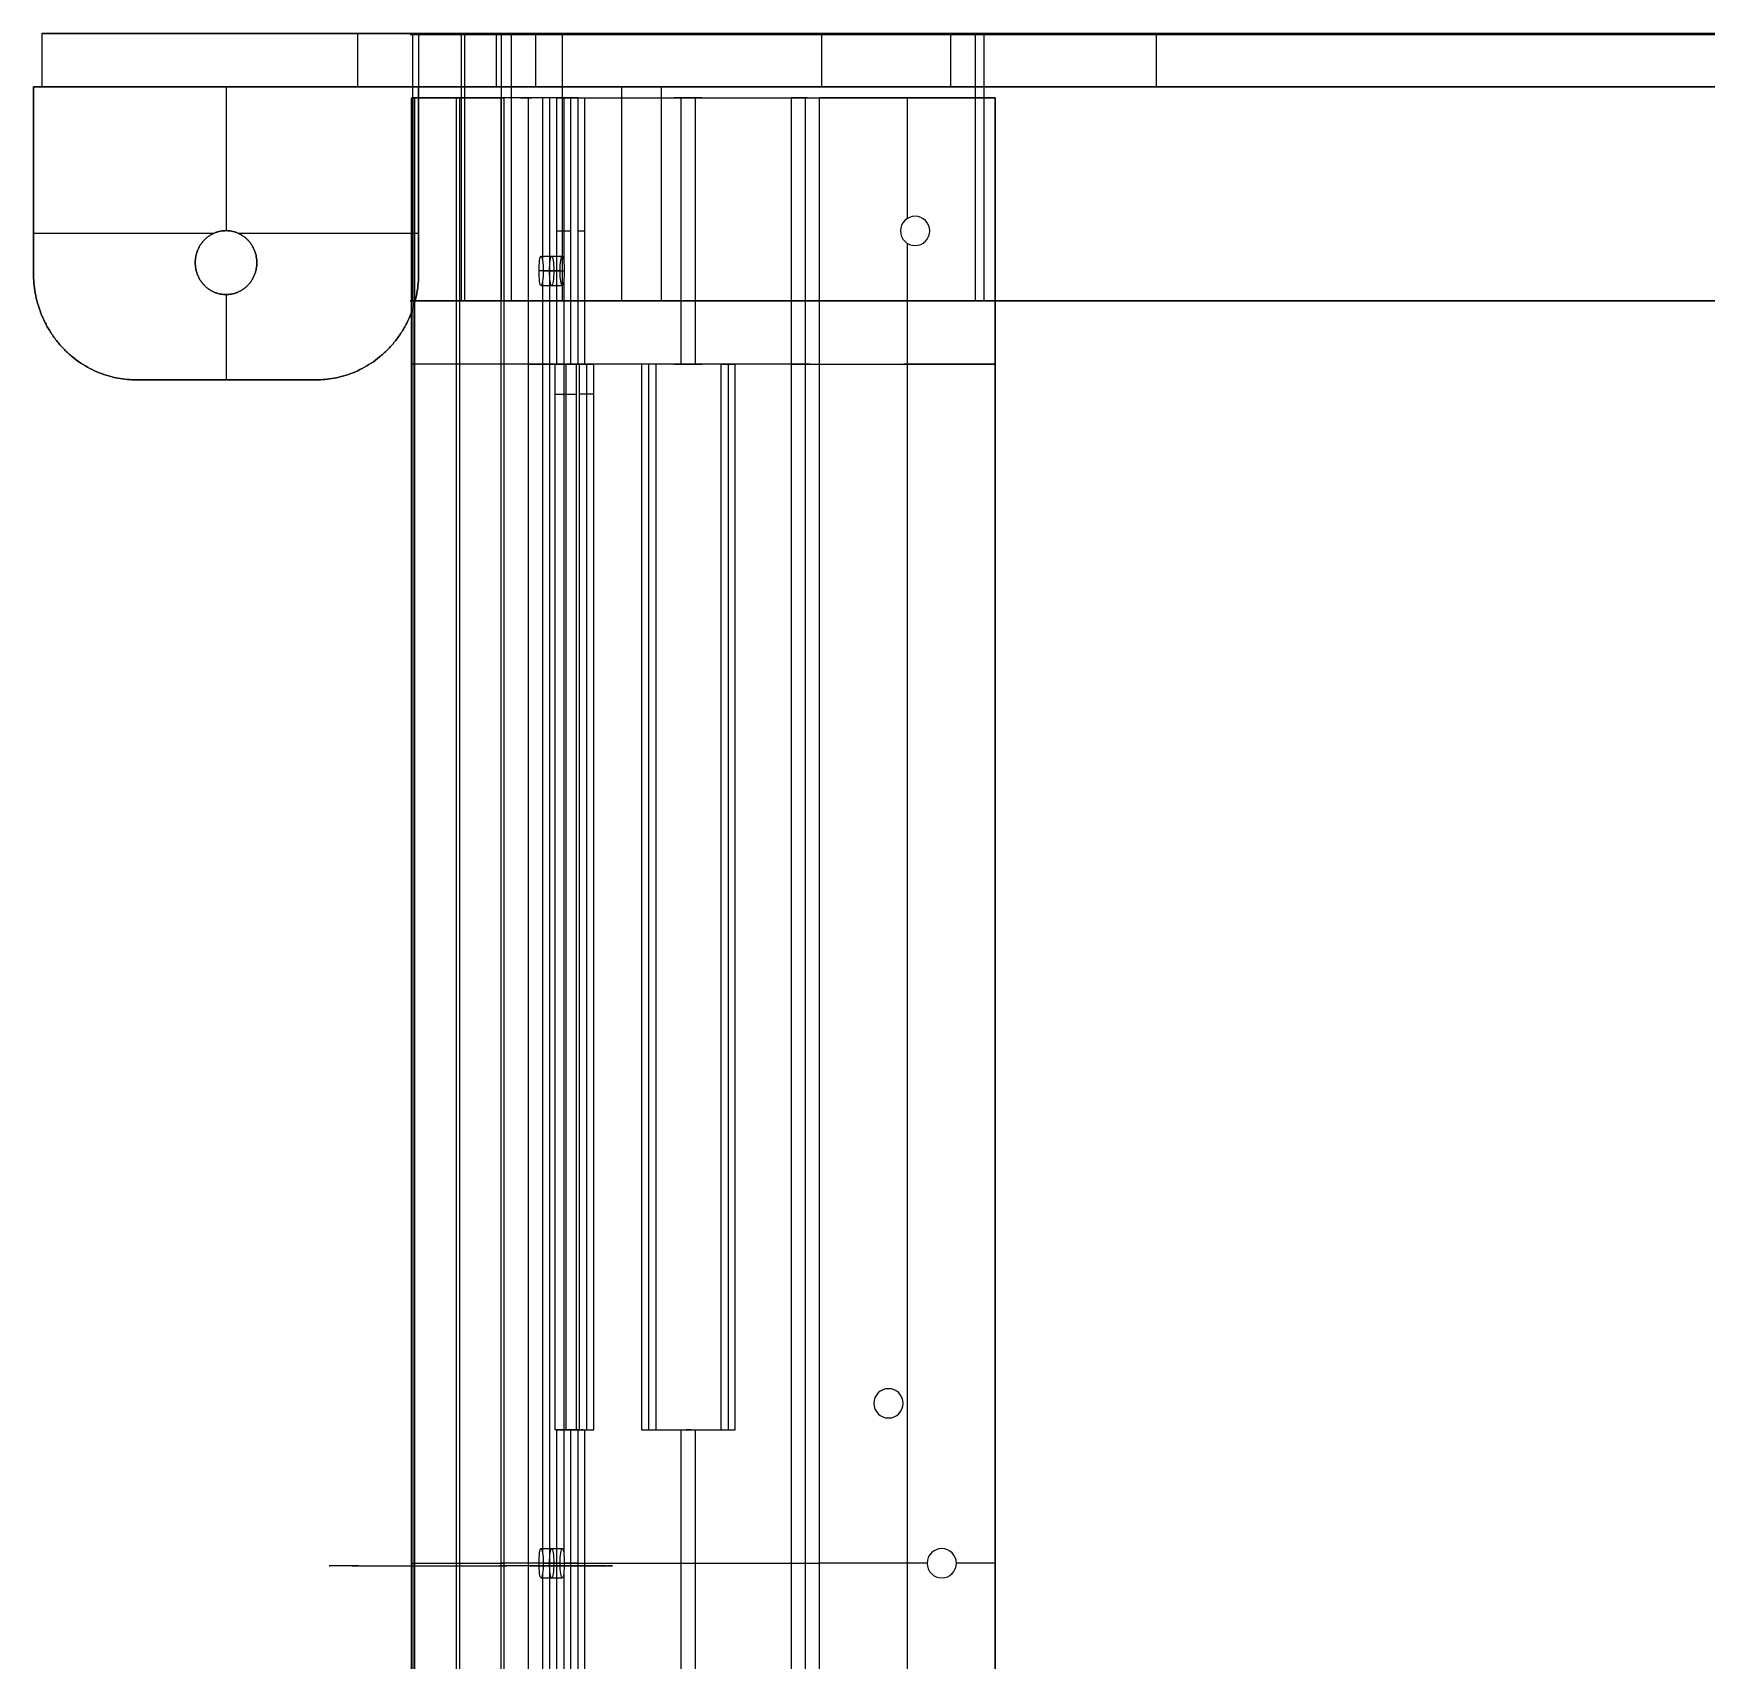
# Model space of a CAD drawing. Header units: millimetres. Extents: x -2814 to 2001, y -6772 to 1959.
# Drawn here: x -2814.1 to -2500.1, y -6403.6 to -6098.3 of the extents above; entities that cross this region are included whole.
import ezdxf

# ---------------------------------------------------------------- set-up
doc = ezdxf.new("R2010")
doc.units = ezdxf.units.MM
doc.header["$MEASUREMENT"] = 0
doc.layers.add('Domyślny', color=7, linetype='Continuous', true_color=0x000000)
doc.layers.add('Warstwa 01', color=7, linetype='Continuous', true_color=0xffffff)

msp = doc.modelspace()

# ---------------------------------------------------------------- linework, layer by layer
at = {"layer": 'Domyślny'}
for p, q in [((-2742.89, -6160.37, 149.55), (-2742.89, -6110.37, 149.55)), ((-2726.06, -6110.37, 147.15), (-2742.89, -6110.37, 149.55)), ((-2734.76, -6110.37, 146.37), (-2734.76, -6160.37, 146.37)), ((-2734.19, -6110.37, 150.33), (-2734.76, -6110.37, 146.37)), ((-2734.19, -6110.37, 150.33), (-2734.19, -6160.37, 150.33)), ((-2726.34, -6160.37, 145.17), (-2726.34, -6110.37, 145.17)), ((-2717.41, -6110.37, 151.3), (-2726.25, -6110.37, 145.81)), ((-2725.78, -6160.37, 149.13), (-2725.78, -6110.37, 149.13)), ((-2722.7, -6110.37, 149.98), (-2720.58, -6110.37, 146.57)), ((-2713.89, -6110.37, 189.9), (-2719.27, -6110.37, 152.24)), ((-2718.56, -6110.37, 171.35), (-2718.56, -6141, 171.35)), ((-2714.6, -6110.37, 170.79), (-2718.56, -6110.37, 171.35)), ((-2715.09, -6110.37, 192.67), (-2710.62, -6110.37, 192.03)), ((-2714.6, -6110.37, 170.79), (-2714.6, -6141, 170.79)), ((-2712.77, -6110.37, 194.43), (-2713.43, -6110.37, 189.84)), ((-2688.69, -6110.37, 211.69), (-2693.86, -6110.37, 212.43)), ((-2692.61, -6110.37, 213.55), (-2692.61, -6160.37, 213.55)), ((-2690.83, -6110.37, 215.14), (-2691.71, -6110.37, 208.98)), ((-2689.94, -6110.37, 210.57), (-2689.94, -6160.37, 210.57)), ((-2671.82, -6110.37, 232.18), (-2666.58, -6110.37, 231.44)), ((-2668.87, -6110.37, 233.8), (-2669.5, -6110.37, 229.39)), ((-2666.58, -6160.37, 234.14), (-2666.58, -6110.37, 234.14)), ((-2666.58, -6160.37, 230.14), (-2666.58, -6110.37, 230.14)), ((-2664.11, -6110.37, 234.14), (-2636.11, -6110.37, 230.14)), ((-2649.83, -6110.37, 234.14), (-2650.4, -6110.37, 230.14)), ((-2650.11, -6110.37, 234.14), (-2650.11, -6133.04, 234.14)), ((-2650.11, -6110.37, 230.14), (-2650.11, -6133.04, 230.14)), ((-2633.64, -6110.37, 232.14), (-2633.64, -6160.37, 232.14)), ((-2648.64, -6132.62, 230.14), (-2648.64, -6132.62, 234.14)), ((-2651.39, -6135.37, 230.14), (-2651.39, -6135.37, 234.14)), ((-2651.39, -6135.37, 230.14), (-2651.39, -6135.37, 234.14)), ((-2645.89, -6135.37, 234.14), (-2645.89, -6135.37, 230.14)), ((-2645.89, -6135.37, 230.14), (-2645.89, -6135.37, 234.14)), ((-2650.11, -6137.69, 234.14), (-2650.11, -6160.37, 234.14)), ((-2650.11, -6137.69, 230.14), (-2650.11, -6160.37, 230.14)), ((-2648.64, -6138.12, 230.14), (-2648.64, -6138.12, 234.14)), ((-2718.85, -6140.12, 169.35), (-2714.89, -6140.12, 168.79)), ((-2715.28, -6142.87, 166.07), (-2719.24, -6142.87, 166.63)), ((-2718.85, -6145.62, 169.35), (-2714.89, -6145.62, 168.79)), ((-2718.56, -6144.73, 171.35), (-2718.56, -6160.37, 171.35)), ((-2718.46, -6142.87, 172.08), (-2714.5, -6142.87, 171.51)), ((-2714.6, -6144.73, 170.79), (-2714.6, -6160.37, 170.79)), ((-2742.89, -6610.37, 149.55), (-2742.89, -6160.37, 149.55)), ((-2734.76, -6160.37, 146.37), (-2734.76, -6610.37, 146.37)), ((-2734.19, -6160.37, 150.33), (-2734.19, -6610.37, 150.33)), ((-2726.34, -6610.37, 145.17), (-2726.34, -6160.37, 145.17)), ((-2725.78, -6610.37, 149.13), (-2725.78, -6160.37, 149.13)), ((-2718.56, -6160.37, 171.35), (-2718.56, -6383.5, 171.35)), ((-2715.52, -6160.37, 187.89), (-2712.58, -6160.37, 189.72)), ((-2710.62, -6160.37, 192.03), (-2715.09, -6160.37, 192.67)), ((-2714.82, -6160.37, 190.03), (-2713.28, -6160.37, 187.57)), ((-2714.6, -6160.37, 170.79), (-2714.6, -6383.5, 170.79)), ((-2714.21, -6160.37, 187.7), (-2714.21, -6360.37, 187.7)), ((-2712.77, -6160.37, 194.43), (-2713.43, -6160.37, 189.84)), ((-2712.84, -6160.37, 194.51), (-2709.42, -6160.37, 194.02)), ((-2710.92, -6160.37, 195.7), (-2711.33, -6160.37, 192.83)), ((-2710.3, -6160.37, 195.01), (-2710.3, -6360.37, 195.01)), ((-2698.66, -6160.37, 205.44), (-2698.66, -6360.37, 205.44)), ((-2693.78, -6160.37, 212.5), (-2688.61, -6160.37, 211.76)), ((-2690.76, -6160.37, 215.21), (-2691.64, -6160.37, 209.05)), ((-2683.74, -6160.37, 218.82), (-2683.74, -6360.37, 218.82)), ((-2666.58, -6610.37, 234.14), (-2666.58, -6160.37, 234.14)), ((-2666.58, -6610.37, 230.14), (-2666.58, -6160.37, 230.14)), ((-2650.11, -6160.37, 234.14), (-2650.11, -6610.37, 234.14)), ((-2650.11, -6160.37, 230.14), (-2650.11, -6610.37, 230.14)), ((-2633.64, -6160.37, 232.14), (-2633.64, -6610.37, 232.14)), ((-2716.19, -6165.99, 187.99), (-2712.23, -6165.99, 187.42)), ((-2708.97, -6165.99, 193.52), (-2711.64, -6165.99, 196.5)), ((-2653.64, -6352.62, 230.14), (-2653.64, -6352.62, 234.14)), ((-2656.39, -6355.37, 230.14), (-2656.39, -6355.37, 234.14)), ((-2656.39, -6355.37, 234.14), (-2656.39, -6355.37, 234.14)), ((-2650.89, -6355.37, 234.14), (-2650.89, -6355.37, 230.14)), ((-2650.89, -6355.37, 234.14), (-2650.89, -6355.37, 234.14)), ((-2653.64, -6358.12, 230.14), (-2653.64, -6358.12, 234.14)), ((-2715.52, -6360.37, 187.89), (-2712.58, -6360.37, 189.72)), ((-2715.09, -6360.37, 192.67), (-2710.62, -6360.37, 192.03)), ((-2714.82, -6360.37, 190.03), (-2713.28, -6360.37, 187.57)), ((-2712.77, -6360.37, 194.43), (-2713.43, -6360.37, 189.84)), ((-2712.84, -6360.37, 194.51), (-2709.42, -6360.37, 194.02)), ((-2710.92, -6360.37, 195.7), (-2711.33, -6360.37, 192.83)), ((-2693.78, -6360.37, 212.5), (-2688.61, -6360.37, 211.76)), ((-2692.61, -6360.37, 213.55), (-2692.61, -6410.37, 213.55)), ((-2690.76, -6360.37, 215.21), (-2691.64, -6360.37, 209.05)), ((-2689.94, -6360.37, 210.57), (-2689.94, -6410.37, 210.57)), ((-2718.85, -6382.62, 169.35), (-2714.89, -6382.62, 168.79)), ((-2643.64, -6382.62, 230.14), (-2643.64, -6382.62, 234.14)), ((-2743.17, -6385.37, 147.57), (-2742.61, -6385.37, 151.53)), ((-2743.17, -6385.37, 147.57), (-2726.34, -6385.37, 145.17)), ((-2742.61, -6385.37, 151.53), (-2725.78, -6385.37, 149.13)), ((-2719.24, -6385.37, 166.63), (-2721.25, -6385.37, 152.52)), ((-2715.28, -6385.37, 166.07), (-2719.24, -6385.37, 166.63)), ((-2718.56, -6387.23, 171.35), (-2718.56, -6610.37, 171.35)), ((-2718.46, -6385.37, 172.08), (-2714.5, -6385.37, 171.51)), ((-2715.87, -6385.37, 190.19), (-2718.46, -6385.37, 172.08)), ((-2715.28, -6385.37, 166.07), (-2717.29, -6385.37, 151.96)), ((-2714.6, -6387.23, 170.79), (-2714.6, -6610.37, 170.79)), ((-2711.91, -6385.37, 189.62), (-2714.5, -6385.37, 171.51)), ((-2713.29, -6385.37, 195.01), (-2671.92, -6385.37, 232.09)), ((-2710.62, -6385.37, 192.03), (-2669.25, -6385.37, 229.12)), ((-2646.39, -6385.37, 234.14), (-2666.58, -6385.37, 234.14)), ((-2646.39, -6385.37, 230.14), (-2666.58, -6385.37, 230.14)), ((-2646.39, -6385.37, 230.14), (-2646.39, -6385.37, 234.14)), ((-2646.39, -6385.37, 230.14), (-2646.39, -6385.37, 234.14)), ((-2640.89, -6385.37, 234.14), (-2640.89, -6385.37, 230.14)), ((-2633.64, -6385.37, 234.14), (-2640.89, -6385.37, 234.14)), ((-2633.64, -6385.37, 230.14), (-2640.89, -6385.37, 230.14)), ((-2633.64, -6385.37, 230.14), (-2633.64, -6385.37, 234.14)), ((-2718.85, -6388.12, 169.35), (-2714.89, -6388.12, 168.79)), ((-2643.64, -6388.12, 230.14), (-2643.64, -6388.12, 234.14))]:
    msp.add_line(p, q, dxfattribs=at)
at = {"layer": 'Domyślny', "extrusion": (7.10112e-28, 1, -1.0144e-28)}
msp.add_arc((2725.21, 153.09, -6110.37), 8, 188.1297, 278.1297, dxfattribs=at)
at = {"layer": 'Domyślny', "extrusion": (4.81533e-14, 1, -6.4284e-14)}
msp.add_arc((2725.21, 153.09, -6110.37), 4, 188.1297, 278.1297, dxfattribs=at)
at = {"layer": 'Domyślny', "extrusion": (8.59441e-18, 1, 7.70328e-18)}
for radius in [8, 4]:
    msp.add_arc((2707.95, 189.05, -6110.37), radius, 8.1297, 48.1297, dxfattribs=at)
at = {"layer": 'Domyślny', "extrusion": (8.54975e-15, 1, 0)}
msp.add_arc((2666.58, 226.14, -6110.37), 8, 48.1297, 90, dxfattribs=at)
at = {"layer": 'Domyślny', "extrusion": (-3.12877e-17, 1, 8.89251e-31)}
msp.add_arc((2666.58, 226.14, -6110.37), 4, 48.1297, 90, dxfattribs=at)
at = {"layer": 'Domyślny'}
for centre, start, end in [((-2648.64, -6135.37, 230.14), 360, 180), ((-2648.64, -6135.37, 234.14), 0, 180), ((-2648.64, -6135.37, 232.14), 360, 180), ((-2648.64, -6135.37, 230.14), 180, 360), ((-2648.64, -6135.37, 234.14), 180, 0), ((-2648.64, -6135.37, 232.14), 180, 0), ((-2653.64, -6355.37, 230.14), 0, 180), ((-2653.64, -6355.37, 234.14), 0, 180), ((-2653.64, -6355.37, 232.14), 0, 180), ((-2653.64, -6355.37, 230.14), 180, 0), ((-2653.64, -6355.37, 234.14), 180, 0), ((-2653.64, -6355.37, 232.14), 180, 0), ((-2643.64, -6385.37, 230.14), 360, 180), ((-2643.64, -6385.37, 234.14), 360, 180), ((-2643.64, -6385.37, 232.14), 0, 180), ((-2643.64, -6385.37, 230.14), 180, 360), ((-2643.64, -6385.37, 234.14), 180, 360), ((-2643.64, -6385.37, 232.14), 180, 360)]:
    msp.add_arc(centre, 2.75, start, end, dxfattribs=at)
at = {"layer": 'Domyślny', "extrusion": (0, 1, 0)}
for centre, radius, start, end in [((2707.95, 189.05, -6135.37), 8, 8.1297, 48.1297), ((2707.95, 189.05, -6135.37), 4, 8.1297, 48.1297), ((2725.21, 153.09, -6385.37), 8, 188.1297, 278.1297), ((2725.21, 153.09, -6385.37), 4, 188.1297, 278.1297), ((2707.95, 189.05, -6385.37), 8, 8.1297, 48.1297), ((2707.95, 189.05, -6385.37), 4, 8.1297, 48.1297), ((2666.58, 226.14, -6385.37), 8, 48.1297, 90), ((2666.58, 226.14, -6385.37), 4, 48.1297, 90)]:
    msp.add_arc(centre, radius, start, end, dxfattribs=at)
at = {"layer": 'Domyślny', "extrusion": (0.98995, 8.60999e-17, -0.141415)}
for centre, start, end in [((-6142.87, -216.83, -2715.47), 270, 90), ((-6142.87, -216.83, -2711.47), 270, 90), ((-6142.87, -216.83, -2715.47), 90, 270), ((-6142.87, -216.83, -2711.47), 90, 270), ((-6385.37, -216.83, -2715.47), 270, 90), ((-6385.37, -216.83, -2715.47), 90, 270)]:
    msp.add_arc(centre, 2.75, start, end, dxfattribs=at)
at = {"layer": 'Domyślny', "extrusion": (0.98995, 0, -0.141415)}
for centre, start, end in [((-6142.87, -216.83, -2713.47), 270, 90), ((-6142.87, -216.83, -2713.47), 90, 270), ((-6385.37, -216.83, -2713.47), 270, 90), ((-6385.37, -216.83, -2713.47), 90, 270)]:
    msp.add_arc(centre, 2.75, start, end, dxfattribs=at)
at = {"layer": 'Domyślny', "extrusion": (-1.35697e-11, 1, 1.83607e-11)}
msp.add_arc((2725.21, 153.09, -6160.37), 8, 188.1297, 278.1297, dxfattribs=at)
at = {"layer": 'Domyślny', "extrusion": (-1.38913e-11, 1, 1.85215e-11)}
msp.add_arc((2725.21, 153.09, -6160.37), 8, 188.1297, 278.1297, dxfattribs=at)
at = {"layer": 'Domyślny', "extrusion": (-2.76218e-11, 1, 3.65606e-11)}
msp.add_arc((2725.21, 153.09, -6160.37), 4, 188.1297, 278.1297, dxfattribs=at)
at = {"layer": 'Domyślny', "extrusion": (-2.77826e-11, 1, 3.70429e-11)}
msp.add_arc((2725.21, 153.09, -6160.37), 4, 188.1297, 278.1297, dxfattribs=at)
at = {"layer": 'Domyślny', "extrusion": (-5.32712e-13, 1, 2.85873e-13)}
msp.add_arc((2707.95, 189.05, -6160.37), 8, 8.1297, 48.1297, dxfattribs=at)
at = {"layer": 'Domyślny', "extrusion": (-1.91485e-12, 1, 1.06609e-12)}
msp.add_arc((2707.95, 189.05, -6160.37), 4, 8.1297, 48.1297, dxfattribs=at)
at = {"layer": 'Domyślny', "extrusion": (4.07316e-11, 1, -1.06849e-10)}
msp.add_arc((2666.58, 226.14, -6160.37), 8, 48.1297, 90, dxfattribs=at)
at = {"layer": 'Domyślny', "extrusion": (4.16202e-11, 1, -1.08342e-10)}
msp.add_arc((2666.58, 226.14, -6160.37), 8, 48.1297, 90, dxfattribs=at)
at = {"layer": 'Domyślny', "extrusion": (8.14515e-11, 1, -2.12792e-10)}
msp.add_arc((2666.58, 226.14, -6160.37), 4, 48.1297, 90, dxfattribs=at)
at = {"layer": 'Domyślny', "extrusion": (8.31391e-11, 1, -2.16776e-10)}
msp.add_arc((2666.58, 226.14, -6160.37), 4, 48.1297, 90, dxfattribs=at)
at = {"layer": 'Domyślny', "extrusion": (-1.71325e-16, 1, -1.19933e-15)}
msp.add_arc((2707.95, 189.05, -6360.37), 8, 8.1297, 48.1297, dxfattribs=at)
at = {"layer": 'Domyślny', "extrusion": (4.96811e-15, 1, 4.45298e-15)}
msp.add_arc((2707.95, 189.05, -6360.37), 4, 8.1297, 48.1297, dxfattribs=at)
at = {"layer": 'Domyślny', "extrusion": (0.98995, -1.2058e-15, -0.141415)}
msp.add_arc((-6385.37, -216.83, -2711.47), 2.75, 270, 90, dxfattribs=at)
at = {"layer": 'Domyślny', "extrusion": (4.93906e-12, 1, 3.70435e-12)}
msp.add_arc((2753.62, 158.26, -6385.88), 5, 278.1297, 8.1297, dxfattribs=at)
at = {"layer": 'Domyślny', "extrusion": (9.54367e-13, 1, -4.44813e-13)}
msp.add_arc((2666.08, 184.14, -6385.88), 88, 8.1297, 40.5962, dxfattribs=at)
at = {"layer": 'Domyślny', "extrusion": (5.82584e-12, 1, -1.53481e-11)}
msp.add_arc((2729.1, 238.15, -6385.88), 5, 40.5962, 98.1297, dxfattribs=at)
at = {"layer": 'Domyślny', "extrusion": (-1.57864e-11, 1, -2.89684e-11)}
msp.add_arc((2729.1, 238.15, -6385.88), 5, 98.1297, 138.9817, dxfattribs=at)
at = {"layer": 'Domyślny', "extrusion": (-3.70435e-12, 1, 4.93906e-12)}
msp.add_arc((2725.9, 154.3, -6385.88), 5, 188.1297, 278.1297, dxfattribs=at)
at = {"layer": 'Domyślny', "extrusion": (2.51169e-12, 1, -1.00405e-12)}
msp.add_arc((2666.08, 184.14, -6385.88), 50, 8.1297, 36.2683, dxfattribs=at)
at = {"layer": 'Domyślny', "extrusion": (0.98995, 1.378e-15, -0.141415)}
msp.add_arc((-6385.37, -216.83, -2711.47), 2.75, 90, 270, dxfattribs=at)
at = {"layer": 'Domyślny', "extrusion": (-3.33121e-12, 1, -5.0564e-14)}
msp.add_arc((2710.42, 216.67, -6385.88), 5, 138.9817, 216.2683, dxfattribs=at)
at = {"layer": 'Domyślny'}
for points in [[(-2743.17, -6110.37, 147.57), (-2742.89, -6110.37, 149.55), (-2742.61, -6110.37, 151.53)], [(-2743.17, -6110.37, 147.57), (-2734.76, -6110.37, 146.37), (-2726.34, -6110.37, 145.17)], [(-2743.17, -6160.37, 147.57), (-2743.17, -6135.37, 147.57), (-2743.17, -6110.37, 147.57)], [(-2742.61, -6110.37, 151.53), (-2742.61, -6135.37, 151.53), (-2742.61, -6160.37, 151.53)], [(-2725.78, -6110.37, 149.13), (-2734.19, -6110.37, 150.33), (-2742.61, -6110.37, 151.53)], [(-2726.34, -6110.37, 145.17), (-2726.06, -6110.37, 147.15), (-2725.78, -6110.37, 149.13)], [(-2715.87, -6110.37, 190.19), (-2718.56, -6110.37, 171.35), (-2721.25, -6110.37, 152.52)], [(-2721.25, -6110.37, 152.52), (-2721.25, -6135.37, 152.52), (-2721.25, -6160.37, 152.52)], [(-2717.29, -6110.37, 151.96), (-2719.27, -6110.37, 152.24), (-2721.25, -6110.37, 152.52)], [(-2717.29, -6110.37, 151.96), (-2717.29, -6135.37, 151.96), (-2717.29, -6160.37, 151.96)], [(-2711.91, -6110.37, 189.62), (-2714.6, -6110.37, 170.79), (-2717.29, -6110.37, 151.96)], [(-2715.87, -6160.37, 190.19), (-2715.87, -6135.37, 190.19), (-2715.87, -6110.37, 190.19)], [(-2711.91, -6110.37, 189.62), (-2713.89, -6110.37, 189.9), (-2715.87, -6110.37, 190.19)], [(-2713.29, -6110.37, 195.01), (-2692.61, -6110.37, 213.55), (-2671.92, -6110.37, 232.09)], [(-2713.29, -6160.37, 195.01), (-2713.29, -6135.37, 195.01), (-2713.29, -6110.37, 195.01)], [(-2713.29, -6110.37, 195.01), (-2711.96, -6110.37, 193.52), (-2710.62, -6110.37, 192.03)], [(-2711.91, -6160.37, 189.62), (-2711.91, -6135.37, 189.62), (-2711.91, -6110.37, 189.62)], [(-2710.62, -6160.37, 192.03), (-2710.62, -6135.37, 192.03), (-2710.62, -6110.37, 192.03)], [(-2710.62, -6110.37, 192.03), (-2689.94, -6110.37, 210.57), (-2669.25, -6110.37, 229.12)], [(-2671.92, -6110.37, 232.09), (-2671.92, -6135.37, 232.09), (-2671.92, -6160.37, 232.09)], [(-2669.25, -6110.37, 229.12), (-2670.59, -6110.37, 230.6), (-2671.92, -6110.37, 232.09)], [(-2669.25, -6110.37, 229.12), (-2669.25, -6135.37, 229.12), (-2669.25, -6160.37, 229.12)], [(-2666.58, -6110.37, 234.14), (-2650.11, -6110.37, 234.14), (-2633.64, -6110.37, 234.14)], [(-2633.64, -6110.37, 230.14), (-2650.11, -6110.37, 230.14), (-2666.58, -6110.37, 230.14)], [(-2666.58, -6110.37, 234.14), (-2666.58, -6110.37, 232.14), (-2666.58, -6110.37, 230.14)], [(-2633.64, -6110.37, 230.14), (-2633.64, -6110.37, 232.14), (-2633.64, -6110.37, 234.14)], [(-2633.64, -6110.37, 234.14), (-2633.64, -6135.37, 234.14), (-2633.64, -6160.37, 234.14)], [(-2633.64, -6160.37, 230.14), (-2633.64, -6135.37, 230.14), (-2633.64, -6110.37, 230.14)], [(-2742.61, -6160.37, 151.53), (-2742.89, -6160.37, 149.55), (-2743.17, -6160.37, 147.57)], [(-2726.34, -6160.37, 145.17), (-2734.76, -6160.37, 146.37), (-2743.17, -6160.37, 147.57)], [(-2742.61, -6160.37, 151.53), (-2742.89, -6160.37, 149.55), (-2743.17, -6160.37, 147.57)], [(-2726.34, -6160.37, 145.17), (-2734.76, -6160.37, 146.37), (-2743.17, -6160.37, 147.57)], [(-2743.17, -6610.37, 147.57), (-2743.17, -6385.37, 147.57), (-2743.17, -6160.37, 147.57)], [(-2725.78, -6160.37, 149.13), (-2734.19, -6160.37, 150.33), (-2742.61, -6160.37, 151.53)], [(-2725.78, -6160.37, 149.13), (-2734.19, -6160.37, 150.33), (-2742.61, -6160.37, 151.53)], [(-2742.61, -6160.37, 151.53), (-2742.61, -6385.37, 151.53), (-2742.61, -6610.37, 151.53)], [(-2721.25, -6160.37, 152.52), (-2718.72, -6160.37, 170.25), (-2716.19, -6160.37, 187.99)], [(-2721.25, -6160.37, 152.52), (-2718.72, -6160.37, 170.25), (-2716.19, -6160.37, 187.99)], [(-2721.25, -6160.37, 152.52), (-2721.25, -6385.37, 152.52), (-2721.25, -6610.37, 152.52)], [(-2713.69, -6160.37, 177.17), (-2715.72, -6160.37, 177.13), (-2717.74, -6160.37, 177.08)], [(-2717.29, -6160.37, 151.96), (-2714.76, -6160.37, 169.69), (-2712.23, -6160.37, 187.42)], [(-2717.29, -6160.37, 151.96), (-2714.76, -6160.37, 169.69), (-2712.23, -6160.37, 187.42)], [(-2717.29, -6160.37, 151.96), (-2717.29, -6385.37, 151.96), (-2717.29, -6610.37, 151.96)], [(-2716.19, -6160.37, 187.99), (-2716.03, -6160.37, 189.09), (-2715.87, -6160.37, 190.19)], [(-2712.23, -6160.37, 187.42), (-2714.21, -6160.37, 187.7), (-2716.19, -6160.37, 187.99)], [(-2716.19, -6360.37, 187.99), (-2716.19, -6260.37, 187.99), (-2716.19, -6160.37, 187.99)], [(-2712.23, -6160.37, 187.42), (-2714.21, -6160.37, 187.7), (-2716.19, -6160.37, 187.99)], [(-2715.87, -6160.37, 190.19), (-2713.89, -6160.37, 189.9), (-2711.91, -6160.37, 189.62)], [(-2711.64, -6160.37, 196.5), (-2712.46, -6160.37, 195.75), (-2713.29, -6160.37, 195.01)], [(-2710.62, -6160.37, 192.03), (-2711.96, -6160.37, 193.52), (-2713.29, -6160.37, 195.01)], [(-2712.23, -6160.37, 187.42), (-2712.07, -6160.37, 188.52), (-2711.91, -6160.37, 189.62)], [(-2712.23, -6360.37, 187.42), (-2712.23, -6260.37, 187.42), (-2712.23, -6160.37, 187.42)], [(-2711.64, -6160.37, 196.5), (-2710.3, -6160.37, 195.01), (-2708.97, -6160.37, 193.52)], [(-2699.99, -6160.37, 206.93), (-2705.82, -6160.37, 201.71), (-2711.64, -6160.37, 196.5)], [(-2711.64, -6360.37, 196.5), (-2711.64, -6260.37, 196.5), (-2711.64, -6160.37, 196.5)], [(-2711.64, -6160.37, 196.5), (-2710.3, -6160.37, 195.01), (-2708.97, -6160.37, 193.52)], [(-2699.99, -6160.37, 206.93), (-2705.82, -6160.37, 201.71), (-2711.64, -6160.37, 196.5)], [(-2708.97, -6160.37, 193.52), (-2709.79, -6160.37, 192.77), (-2710.62, -6160.37, 192.03)], [(-2697.32, -6160.37, 203.95), (-2703.15, -6160.37, 198.73), (-2708.97, -6160.37, 193.52)], [(-2708.97, -6360.37, 193.52), (-2708.97, -6260.37, 193.52), (-2708.97, -6160.37, 193.52)], [(-2697.32, -6160.37, 203.95), (-2703.15, -6160.37, 198.73), (-2708.97, -6160.37, 193.52)], [(-2685.07, -6160.37, 220.31), (-2692.53, -6160.37, 213.62), (-2699.99, -6160.37, 206.93)], [(-2697.32, -6160.37, 203.95), (-2698.66, -6160.37, 205.44), (-2699.99, -6160.37, 206.93)], [(-2697.32, -6160.37, 203.95), (-2698.66, -6160.37, 205.44), (-2699.99, -6160.37, 206.93)], [(-2699.99, -6160.37, 206.93), (-2699.99, -6260.37, 206.93), (-2699.99, -6360.37, 206.93)], [(-2682.4, -6160.37, 217.33), (-2689.86, -6160.37, 210.64), (-2697.32, -6160.37, 203.95)], [(-2697.32, -6160.37, 203.95), (-2697.32, -6260.37, 203.95), (-2697.32, -6360.37, 203.95)], [(-2682.4, -6160.37, 217.33), (-2683.74, -6160.37, 218.82), (-2685.07, -6160.37, 220.31)], [(-2671.92, -6160.37, 232.09), (-2678.5, -6160.37, 226.2), (-2685.07, -6160.37, 220.31)], [(-2685.07, -6360.37, 220.31), (-2685.07, -6260.37, 220.31), (-2685.07, -6160.37, 220.31)], [(-2685.07, -6160.37, 220.31), (-2683.74, -6160.37, 218.82), (-2682.4, -6160.37, 217.33)], [(-2671.92, -6160.37, 232.09), (-2678.5, -6160.37, 226.2), (-2685.07, -6160.37, 220.31)], [(-2669.25, -6160.37, 229.12), (-2675.83, -6160.37, 223.22), (-2682.4, -6160.37, 217.33)], [(-2682.4, -6360.37, 217.33), (-2682.4, -6260.37, 217.33), (-2682.4, -6160.37, 217.33)], [(-2669.25, -6160.37, 229.12), (-2675.83, -6160.37, 223.22), (-2682.4, -6160.37, 217.33)], [(-2668.34, -6160.37, 229.73), (-2671.54, -6160.37, 229.65), (-2674.73, -6160.37, 229.58)], [(-2671.92, -6160.37, 232.09), (-2671.92, -6385.37, 232.09), (-2671.92, -6610.37, 232.09)], [(-2669.25, -6160.37, 229.12), (-2669.25, -6385.37, 229.12), (-2669.25, -6610.37, 229.12)], [(-2666.58, -6160.37, 234.14), (-2650.11, -6160.37, 234.14), (-2633.64, -6160.37, 234.14)], [(-2666.58, -6160.37, 230.14), (-2650.11, -6160.37, 230.14), (-2633.64, -6160.37, 230.14)], [(-2666.58, -6160.37, 234.14), (-2650.11, -6160.37, 234.14), (-2633.64, -6160.37, 234.14)], [(-2666.58, -6160.37, 230.14), (-2650.11, -6160.37, 230.14), (-2633.64, -6160.37, 230.14)], [(-2633.64, -6160.37, 230.54), (-2642.2, -6160.37, 230.34), (-2650.76, -6160.37, 230.14)], [(-2633.64, -6160.37, 234.14), (-2633.64, -6160.37, 232.14), (-2633.64, -6160.37, 230.14)], [(-2633.64, -6160.37, 234.14), (-2633.64, -6160.37, 232.14), (-2633.64, -6160.37, 230.14)], [(-2633.64, -6160.37, 234.14), (-2633.64, -6385.37, 234.14), (-2633.64, -6610.37, 234.14)], [(-2633.64, -6610.37, 230.14), (-2633.64, -6385.37, 230.14), (-2633.64, -6160.37, 230.14)], [(-2715.87, -6360.37, 190.19), (-2716.03, -6360.37, 189.09), (-2716.19, -6360.37, 187.99)], [(-2712.23, -6360.37, 187.42), (-2714.21, -6360.37, 187.7), (-2716.19, -6360.37, 187.99)], [(-2715.87, -6410.37, 190.19), (-2715.87, -6385.37, 190.19), (-2715.87, -6360.37, 190.19)], [(-2711.91, -6360.37, 189.62), (-2713.89, -6360.37, 189.9), (-2715.87, -6360.37, 190.19)], [(-2713.29, -6410.37, 195.01), (-2713.29, -6385.37, 195.01), (-2713.29, -6360.37, 195.01)], [(-2713.29, -6360.37, 195.01), (-2712.46, -6360.37, 195.75), (-2711.64, -6360.37, 196.5)], [(-2713.29, -6360.37, 195.01), (-2711.96, -6360.37, 193.52), (-2710.62, -6360.37, 192.03)], [(-2711.91, -6360.37, 189.62), (-2712.07, -6360.37, 188.52), (-2712.23, -6360.37, 187.42)], [(-2711.91, -6410.37, 189.62), (-2711.91, -6385.37, 189.62), (-2711.91, -6360.37, 189.62)], [(-2711.64, -6360.37, 196.5), (-2710.3, -6360.37, 195.01), (-2708.97, -6360.37, 193.52)], [(-2710.62, -6410.37, 192.03), (-2710.62, -6385.37, 192.03), (-2710.62, -6360.37, 192.03)], [(-2710.62, -6360.37, 192.03), (-2709.79, -6360.37, 192.77), (-2708.97, -6360.37, 193.52)], [(-2699.99, -6360.37, 206.93), (-2692.53, -6360.37, 213.62), (-2685.07, -6360.37, 220.31)], [(-2699.99, -6360.37, 206.93), (-2698.66, -6360.37, 205.44), (-2697.32, -6360.37, 203.95)], [(-2697.32, -6360.37, 203.95), (-2689.86, -6360.37, 210.64), (-2682.4, -6360.37, 217.33)], [(-2685.07, -6360.37, 220.31), (-2683.74, -6360.37, 218.82), (-2682.4, -6360.37, 217.33)], [(-2753.2, -6385.88, 196.58), (-2755.88, -6385.88, 177.77), (-2758.57, -6385.88, 158.96)], [(-2754.33, -6385.88, 153.31), (-2740.47, -6385.88, 151.33), (-2726.61, -6385.88, 149.35)], [(-2706.65, -6385.88, 219.95), (-2715.99, -6385.88, 230.69), (-2725.33, -6385.88, 241.43)], [(-2720.95, -6385.88, 153.59), (-2718.26, -6385.88, 172.4), (-2715.58, -6385.88, 191.21)]]:
    msp.add_open_spline(points, degree=2, dxfattribs=at)
at = {"layer": 'Warstwa 01'}
for p, q in [((-2777.98, -6135.32, -207.86), (-2777.98, -6135.32, -217.86)), ((-2741.83, -6143.32, -217.86), (-2741.83, -6143.32, -207.86)), ((-2777.98, -6147.32, -217.86), (-2777.98, -6147.32, -207.86)), ((-2794.85, -6163.32, -217.86), (-2794.85, -6163.32, -207.86))]:
    msp.add_line(p, q, dxfattribs=at)
for points, knots in [([(-2753.34, -6098.32, 196.58), (-2781.42, -6098.32, 0.06), (-2809.49, -6098.32, -196.46), (-2811.02, -6098.32, -207.16), (-2812.55, -6098.32, -217.86)], [-1135.798873, -1135.798873, -1135.798873, -738.768327, -738.768327, -717.147132, -717.147132, -717.147132]), ([(-2741.83, -6098.32, -217.86), (-2738.16, -6098.32, -207.16), (-2734.49, -6098.32, -196.46), (-2688.24, -6098.32, -61.64), (-2641.99, -6098.32, 73.18)], [-646.432172, -646.432172, -646.432172, -623.803847, -623.803847, -338.741597, -338.741597, -338.741597]), ([(-2635.72, -6098.52, 482.24), (-2522.91, -6098.52, 482.24), (-2410.09, -6098.52, 482.24), (-2294.05, -6098.52, 482.24), (-2178, -6098.52, 482.24)], [5009.033173, 5009.033173, 5009.033173, 5234.661756, 5234.661756, 5466.75579, 5466.75579, 5466.75579]), ([(-2753.34, -6108.32, 196.58), (-2781.42, -6108.32, 0.06), (-2809.49, -6108.32, -196.46), (-2811.02, -6108.32, -207.16), (-2812.55, -6108.32, -217.86)], [-1135.798873, -1135.798873, -1135.798873, -738.768327, -738.768327, -717.147132, -717.147132, -717.147132]), ([(-2741.83, -6108.32, -217.86), (-2738.16, -6108.32, -207.16), (-2734.49, -6108.32, -196.46), (-2688.24, -6108.32, -61.64), (-2641.99, -6108.32, 73.18)], [-646.432172, -646.432172, -646.432172, -623.803847, -623.803847, -338.741597, -338.741597, -338.741597]), ([(-2635.72, -6148.52, 482.24), (-2522.91, -6148.52, 482.24), (-2410.09, -6148.52, 482.24), (-2294.05, -6148.52, 482.24), (-2178, -6148.52, 482.24)], [5009.033173, 5009.033173, 5009.033173, 5234.661756, 5234.661756, 5466.75579, 5466.75579, 5466.75579])]:
    msp.add_open_spline(points, degree=2, knots=knots, dxfattribs=at)
for points in [[(-2812.55, -6098.32, -217.86), (-2812.55, -6103.32, -217.86), (-2812.55, -6108.32, -217.86)], [(-2812.55, -6098.32, -217.86), (-2777.19, -6098.32, -217.86), (-2741.83, -6098.32, -217.86)], [(-2753.34, -6098.32, 196.58), (-2753.34, -6103.32, 196.58), (-2753.34, -6108.32, 196.58)], [(-2743.01, -6098.52, 286.88), (-2743.01, -6123.52, 286.88), (-2743.01, -6148.52, 286.88)], [(-2724.49, -6098.52, 416.58), (-2733.75, -6098.52, 351.73), (-2743.01, -6098.52, 286.88)], [(-2741.83, -6098.32, -217.86), (-2741.83, -6103.32, -217.86), (-2741.83, -6108.32, -217.86)], [(-2733.84, -6098.52, 255.26), (-2733.84, -6123.52, 255.26), (-2733.84, -6148.52, 255.26)], [(-2733.84, -6098.52, 255.26), (-2730.55, -6098.52, 251.4), (-2727.25, -6098.52, 247.54)], [(-2733.24, -6098.52, 285.32), (-2733.24, -6123.52, 285.32), (-2733.24, -6148.52, 285.32)], [(-2733.24, -6098.52, 285.32), (-2724.08, -6098.52, 349.44), (-2714.92, -6098.52, 413.55)], [(-2727.25, -6098.52, 247.54), (-2727.25, -6103.42, 247.54), (-2727.25, -6108.32, 247.54)], [(-2726.36, -6098.52, 261.61), (-2726.36, -6123.52, 261.61), (-2726.36, -6148.52, 261.61)], [(-2719.81, -6098.52, 253.94), (-2723.09, -6098.52, 257.77), (-2726.36, -6098.52, 261.61)], [(-2724.49, -6098.52, 416.58), (-2724.49, -6123.52, 416.58), (-2724.49, -6148.52, 416.58)], [(-2719.81, -6108.32, 253.94), (-2719.81, -6103.42, 253.94), (-2719.81, -6098.52, 253.94)], [(-2714.92, -6098.52, 413.55), (-2714.92, -6123.52, 413.55), (-2714.92, -6148.52, 413.55)], [(-2203.22, -6098.32, 272.14), (-2434.72, -6098.32, 272.14), (-2666.23, -6098.32, 272.14)], [(-2666.23, -6098.32, 272.14), (-2666.23, -6103.32, 272.14), (-2666.23, -6108.32, 272.14)], [(-2641.99, -6098.32, 73.18), (-2641.99, -6103.32, 73.18), (-2641.99, -6108.32, 73.18)], [(-2178.11, -6098.52, 492.14), (-2407.74, -6098.52, 492.14), (-2637.37, -6098.52, 492.14)], [(-2637.37, -6098.52, 492.14), (-2637.37, -6123.52, 492.14), (-2637.37, -6148.52, 492.14)], [(-2635.72, -6098.52, 482.24), (-2635.72, -6123.52, 482.24), (-2635.72, -6148.52, 482.24)], [(-2603.38, -6098.32, 106.19), (-2603.38, -6103.32, 106.19), (-2603.38, -6108.32, 106.19)], [(-2603.38, -6098.32, 106.19), (-2471.28, -6098.32, 129.49), (-2339.17, -6098.32, 152.78)], [(-2814.13, -6143.32, -217.86), (-2814.13, -6125.82, -217.86), (-2814.13, -6108.32, -217.86)], [(-2814.13, -6108.32, -207.86), (-2814.13, -6125.82, -207.86), (-2814.13, -6143.32, -207.86)], [(-2814.13, -6108.32, -217.86), (-2814.13, -6108.32, -212.86), (-2814.13, -6108.32, -207.86)], [(-2741.83, -6108.32, -207.86), (-2777.98, -6108.32, -207.86), (-2814.13, -6108.32, -207.86)], [(-2741.83, -6108.32, -217.86), (-2777.98, -6108.32, -217.86), (-2814.13, -6108.32, -217.86)], [(-2814.13, -6143.32, -212.86), (-2814.13, -6125.82, -212.86), (-2814.13, -6108.32, -212.86)], [(-2814.13, -6108.32, -212.86), (-2777.98, -6108.32, -212.86), (-2741.83, -6108.32, -212.86)], [(-2812.55, -6108.32, -217.86), (-2777.19, -6108.32, -217.86), (-2741.83, -6108.32, -217.86)], [(-2777.98, -6108.32, -217.86), (-2777.98, -6108.32, -212.86), (-2777.98, -6108.32, -207.86)], [(-2777.98, -6108.32, -207.86), (-2777.98, -6121.82, -207.86), (-2777.98, -6135.32, -207.86)], [(-2777.98, -6108.32, -217.86), (-2777.98, -6121.82, -217.86), (-2777.98, -6135.32, -217.86)], [(-2741.83, -6108.32, -217.86), (-2741.83, -6125.82, -217.86), (-2741.83, -6143.32, -217.86)], [(-2741.83, -6108.32, -207.86), (-2741.83, -6108.32, -212.86), (-2741.83, -6108.32, -217.86)], [(-2741.83, -6143.32, -207.86), (-2741.83, -6125.82, -207.86), (-2741.83, -6108.32, -207.86)], [(-2741.83, -6108.32, -212.86), (-2741.83, -6125.82, -212.86), (-2741.83, -6143.32, -212.86)], [(-2727.25, -6108.32, 247.54), (-2715.52, -6108.32, 233.79), (-2703.78, -6108.32, 220.03)], [(-2696.32, -6108.32, 226.4), (-2708.07, -6108.32, 240.17), (-2719.81, -6108.32, 253.94)], [(-2703.78, -6108.32, 220.03), (-2700.05, -6108.32, 223.22), (-2696.32, -6108.32, 226.4)], [(-2703.78, -6108.32, 220.03), (-2703.78, -6128.42, 220.03), (-2703.78, -6148.52, 220.03)], [(-2696.32, -6108.32, 226.4), (-2696.32, -6128.42, 226.4), (-2696.32, -6148.52, 226.4)], [(-2203.22, -6108.32, 272.14), (-2434.72, -6108.32, 272.14), (-2666.23, -6108.32, 272.14)], [(-2603.38, -6108.32, 106.19), (-2471.28, -6108.32, 129.49), (-2339.17, -6108.32, 152.78)], [(-2814.13, -6125.82, -217.86), (-2814.13, -6125.82, -212.86), (-2814.13, -6125.82, -207.86)], [(-2741.83, -6125.82, -217.86), (-2741.83, -6125.82, -212.86), (-2741.83, -6125.82, -207.86)], [(-2814.13, -6135.82, -207.86), (-2797.21, -6135.82, -207.86), (-2780.29, -6135.82, -207.86)], [(-2814.13, -6135.82, -217.86), (-2797.21, -6135.82, -217.86), (-2780.29, -6135.82, -217.86)], [(-2775.67, -6135.82, -207.86), (-2758.75, -6135.82, -207.86), (-2741.83, -6135.82, -207.86)], [(-2775.67, -6135.82, -217.86), (-2758.75, -6135.82, -217.86), (-2741.83, -6135.82, -217.86)], [(-2783.77, -6141.32, -217.86), (-2783.77, -6141.32, -212.86), (-2783.77, -6141.32, -207.86)], [(-2772.2, -6141.32, -217.86), (-2772.2, -6141.32, -212.86), (-2772.2, -6141.32, -207.86)], [(-2814.13, -6143.32, -207.86), (-2814.13, -6143.32, -212.86), (-2814.13, -6143.32, -217.86)], [(-2777.98, -6147.32, -207.86), (-2777.98, -6155.32, -207.86), (-2777.98, -6163.32, -207.86)], [(-2777.98, -6147.32, -217.86), (-2777.98, -6155.32, -217.86), (-2777.98, -6163.32, -217.86)], [(-2724.49, -6148.52, 416.58), (-2733.75, -6148.52, 351.73), (-2743.01, -6148.52, 286.88)], [(-2733.84, -6148.52, 255.26), (-2718.81, -6148.52, 237.65), (-2703.78, -6148.52, 220.03)], [(-2733.24, -6148.52, 285.32), (-2724.08, -6148.52, 349.44), (-2714.92, -6148.52, 413.55)], [(-2696.32, -6148.52, 226.4), (-2711.34, -6148.52, 244), (-2726.36, -6148.52, 261.61)], [(-2703.78, -6148.52, 220.03), (-2700.05, -6148.52, 223.22), (-2696.32, -6148.52, 226.4)], [(-2178.11, -6148.52, 492.14), (-2407.74, -6148.52, 492.14), (-2637.37, -6148.52, 492.14)], [(-2761.11, -6163.32, -217.86), (-2777.98, -6163.32, -217.86), (-2794.85, -6163.32, -217.86)], [(-2794.85, -6163.32, -207.86), (-2777.98, -6163.32, -207.86), (-2761.11, -6163.32, -207.86)], [(-2761.11, -6163.32, -212.86), (-2777.98, -6163.32, -212.86), (-2794.85, -6163.32, -212.86)], [(-2777.98, -6163.32, -217.86), (-2777.98, -6163.32, -212.86), (-2777.98, -6163.32, -207.86)], [(-2761.11, -6163.32, -207.86), (-2761.11, -6163.32, -212.86), (-2761.11, -6163.32, -217.86)]]:
    msp.add_open_spline(points, degree=2, dxfattribs=at)
for points, weights in [([(-2666.23, -6098.32, 272.14), (-2742.55, -6098.32, 272.14), (-2753.34, -6098.32, 196.58)], [1, 0.755451714527, 1]), ([(-2743.01, -6098.52, 286.88), (-2745.57, -6098.52, 269), (-2733.84, -6098.52, 255.26)], [0.999999957779, 0.911390921935, 0.999999957779]), ([(-2726.36, -6098.52, 261.61), (-2735.15, -6098.52, 271.91), (-2733.24, -6098.52, 285.32)], [0.999999957779, 0.911390921935, 0.999999957779]), ([(-2727.25, -6098.52, 247.54), (-2723.71, -6098.52, 250.95), (-2719.81, -6098.52, 253.94)], [0.878315296367, 0.877046293462, 0.878509325747]), ([(-2637.37, -6098.52, 492.14), (-2713.69, -6098.52, 492.14), (-2724.49, -6098.52, 416.58)], [1, 0.755451714527, 1]), ([(-2714.92, -6098.52, 413.55), (-2705.11, -6098.52, 482.24), (-2635.72, -6098.52, 482.24)], [0.999999957779, 0.755451682631, 0.999999957779]), ([(-2641.99, -6098.32, 73.18), (-2632.42, -6098.32, 101.07), (-2603.38, -6098.32, 106.19)], [1, 0.861338849661, 1]), ([(-2666.23, -6108.32, 272.14), (-2742.55, -6108.32, 272.14), (-2753.34, -6108.32, 196.58)], [1, 0.755451714527, 1]), ([(-2719.81, -6108.32, 253.94), (-2723.71, -6108.32, 250.95), (-2727.25, -6108.32, 247.54)], [0.878509326445, 0.877046292811, 0.878315296972]), ([(-2641.99, -6108.32, 73.18), (-2632.42, -6108.32, 101.07), (-2603.38, -6108.32, 106.19)], [1, 0.861338849661, 1]), ([(-2814.13, -6143.32, -217.86), (-2814.13, -6163.32, -217.86), (-2794.85, -6163.32, -217.86)], [1, 0.707106781187, 1]), ([(-2794.85, -6163.32, -207.86), (-2814.13, -6163.32, -207.86), (-2814.13, -6143.32, -207.86)], [1, 0.707106781187, 1]), ([(-2794.85, -6163.32, -212.86), (-2814.13, -6163.32, -212.86), (-2814.13, -6143.32, -212.86)], [1, 0.707106781187, 1]), ([(-2761.11, -6163.32, -217.86), (-2741.83, -6163.32, -217.86), (-2741.83, -6143.32, -217.86)], [1, 0.707106781187, 1]), ([(-2741.83, -6143.32, -207.86), (-2741.83, -6163.32, -207.86), (-2761.11, -6163.32, -207.86)], [1, 0.707106781187, 1]), ([(-2741.83, -6143.32, -212.86), (-2741.83, -6163.32, -212.86), (-2761.11, -6163.32, -212.86)], [1, 0.707106781187, 1]), ([(-2743.01, -6148.52, 286.88), (-2745.57, -6148.52, 269), (-2733.84, -6148.52, 255.26)], [0.999999957779, 0.911390921935, 0.999999957779]), ([(-2726.36, -6148.52, 261.61), (-2735.15, -6148.52, 271.91), (-2733.24, -6148.52, 285.32)], [0.999999957779, 0.911390921935, 0.999999957779]), ([(-2637.37, -6148.52, 492.14), (-2713.69, -6148.52, 492.14), (-2724.49, -6148.52, 416.58)], [1, 0.755451714527, 1]), ([(-2714.92, -6148.52, 413.55), (-2705.11, -6148.52, 482.24), (-2635.72, -6148.52, 482.24)], [0.999999957779, 0.755451682631, 0.999999957779])]:
    msp.add_rational_spline(points, weights, degree=2, dxfattribs=at)
for points, knots in [([(-2777.98, -6135.32, -217.86), (-2783.77, -6135.32, -217.86), (-2783.77, -6141.32, -217.86), (-2783.77, -6147.32, -217.86), (-2777.98, -6147.32, -217.86)], [0, 0, 0, 9.424778, 9.424778, 18.849556, 18.849556, 18.849556]), ([(-2777.98, -6147.32, -207.86), (-2783.77, -6147.32, -207.86), (-2783.77, -6141.32, -207.86), (-2783.77, -6135.32, -207.86), (-2777.98, -6135.32, -207.86)], [-18.849556, -18.849556, -18.849556, -9.424778, -9.424778, 0, 0, 0]), ([(-2777.98, -6135.32, -212.86), (-2783.77, -6135.32, -212.86), (-2783.77, -6141.32, -212.86), (-2783.77, -6147.32, -212.86), (-2777.98, -6147.32, -212.86)], [1.570796, 1.570796, 1.570796, 3.141593, 3.141593, 4.712389, 4.712389, 4.712389]), ([(-2777.98, -6147.32, -217.86), (-2772.2, -6147.32, -217.86), (-2772.2, -6141.32, -217.86), (-2772.2, -6135.32, -217.86), (-2777.98, -6135.32, -217.86)], [0, 0, 0, 9.424778, 9.424778, 18.849556, 18.849556, 18.849556]), ([(-2777.98, -6135.32, -207.86), (-2772.2, -6135.32, -207.86), (-2772.2, -6141.32, -207.86), (-2772.2, -6147.32, -207.86), (-2777.98, -6147.32, -207.86)], [-18.849556, -18.849556, -18.849556, -9.424778, -9.424778, 0, 0, 0]), ([(-2777.98, -6147.32, -212.86), (-2772.2, -6147.32, -212.86), (-2772.2, -6141.32, -212.86), (-2772.2, -6135.32, -212.86), (-2777.98, -6135.32, -212.86)], [1.570796, 1.570796, 1.570796, 3.141593, 3.141593, 4.712389, 4.712389, 4.712389])]:
    msp.add_rational_spline(points, [1, 0.707106781187, 1, 0.707106781187, 1], degree=2, knots=knots, dxfattribs=at)

doc.saveas('drawing.dxf')
